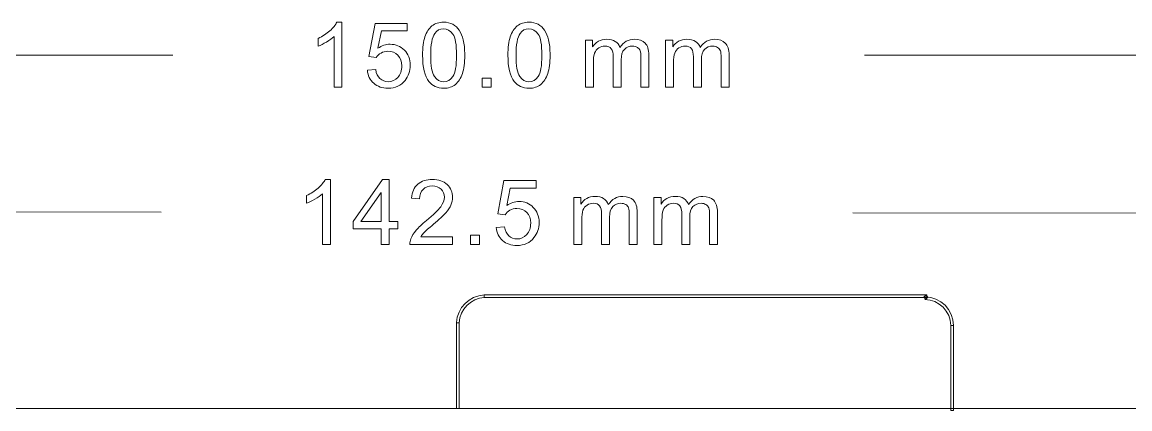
# Model space of a CAD drawing. Header units: millimetres. Extents: x -90 to 99, y -65 to 67.
# Drawn here: x -25.7 to 26.2, y 45 to 63.1 of the extents above; entities that cross this region are included whole.
import ezdxf

# ---------------------------------------------------------------- set-up
doc = ezdxf.new("R2010")
doc.units = ezdxf.units.MM
doc.header["$MEASUREMENT"] = 0
for name, color, linetype in [('BG_OUTLINE', 7, 'Continuous'), ('BG_SILKSCREEN_TOP', 7, 'Continuous'), ('PG_SILKSCREEN_TOP', 7, 'Continuous')]:
    doc.layers.add(name, color=color, linetype=linetype)

msp = doc.modelspace()

# ---------------------------------------------------------------- linework, layer by layer
at = {"layer": 'BG_OUTLINE', "color": 3, "lineweight": 9}
msp.add_open_spline([(-71.7269, -61.8795), (-71.7269, -61.8795), (-71.7343, 42.2681), (-71.7343, 42.2681), (-71.7343, 42.2681), (-71.7348, 43.0066), (-71.4419, 43.715), (-70.92, 44.2375), (-70.92, 44.2375), (-70.3982, 44.76), (-69.6866, 45.0538), (-68.9482, 45.0543), (-68.9482, 45.0543), (-68.9482, 45.0543), (75.2046, 45.0543), (75.2046, 45.0543), (75.2046, 45.0543), (76.8319, 45.0552), (78.1763, 43.7805), (78.2661, 42.1556), (78.2661, 42.1556), (78.2661, 42.1556), (78.2661, 31.2814), (78.2661, 31.2814), (78.2661, 31.2814), (78.2661, 31.2814), (72.2646, 31.2814), (72.2646, 31.2814), (72.2646, 31.2814), (72.2646, 31.2814), (72.2646, 26.9814), (72.2646, 26.9814), (72.2646, 26.9814), (72.2646, 26.9814), (78.2661, 26.9814), (78.2661, 26.9814), (78.2661, 26.9814), (78.2661, 26.9814), (78.2661, 18.6553), (78.2661, 18.6553), (78.2661, 18.6553), (78.2661, 18.6553), (72.2496, 18.6553), (72.2496, 18.6553), (72.2496, 18.6553), (72.2496, 18.6553), (72.2496, 14.3553), (72.2496, 14.3553), (72.2496, 14.3553), (72.2496, 14.3553), (78.2661, 14.3553), (78.2661, 14.3553), (78.2661, 14.3553), (78.2661, 14.3553), (78.2661, 9.255), (78.2661, 9.255), (78.2661, 9.255), (78.2661, 9.255), (72.2648, 9.255), (72.2648, 9.255), (72.2648, 9.255), (72.2648, 9.255), (72.2648, 4.955), (72.2648, 4.955), (72.2648, 4.955), (72.2648, 4.955), (78.2661, 4.955), (78.2661, 4.955), (78.2661, 4.955), (78.2661, 4.955), (78.2661, -3.3762), (78.2661, -3.3762), (78.2661, -3.3762), (78.2661, -3.3762), (72.2445, -3.3762), (72.2445, -3.3762), (72.2445, -3.3762), (72.2445, -3.3762), (72.2445, -7.6762), (72.2445, -7.6762), (72.2445, -7.6762), (72.2445, -7.6762), (78.2661, -7.6762), (78.2661, -7.6762), (78.2661, -7.6762), (78.2661, -7.6762), (78.2661, -12.7615), (78.2661, -12.7615), (78.2661, -12.7615), (78.2661, -12.7615), (72.2651, -12.7615), (72.2651, -12.7615), (72.2651, -12.7615), (72.2651, -12.7615), (72.2651, -17.0615), (72.2651, -17.0615), (72.2651, -17.0615), (72.2651, -17.0615), (78.2661, -17.0615), (78.2661, -17.0615), (78.2661, -17.0615), (78.2661, -17.0615), (78.2661, -25.4097), (78.2661, -25.4097), (78.2661, -25.4097), (78.2661, -25.4097), (72.2656, -25.4097), (72.2656, -25.4097), (72.2656, -25.4097), (72.2656, -25.4097), (72.2656, -29.7097), (72.2656, -29.7097), (72.2656, -29.7097), (72.2656, -29.7097), (78.2661, -29.7097), (78.2661, -29.7097), (78.2661, -29.7097), (78.2661, -29.7097), (78.2661, -34.793), (78.2661, -34.793), (78.2661, -34.793), (78.2661, -34.793), (72.2679, -34.793), (72.2679, -34.793), (72.2679, -34.793), (72.2679, -34.793), (72.2679, -39.0929), (72.2679, -39.0929), (72.2679, -39.0929), (72.2679, -39.0929), (78.2661, -39.0929), (78.2661, -39.0929), (78.2661, -39.0929), (78.2661, -39.0929), (78.2661, -47.4269), (78.2661, -47.4269), (78.2661, -47.4269), (78.2661, -47.4269), (72.2679, -47.4269), (72.2679, -47.4269), (72.2679, -47.4269), (72.2679, -47.4269), (72.2679, -51.7269), (72.2679, -51.7269), (72.2679, -51.7269), (72.2679, -51.7269), (78.2661, -51.7269), (78.2661, -51.7269), (78.2661, -51.7269), (78.2661, -51.7269), (78.2661, -51.8138), (78.2661, -51.8138), (78.2661, -51.8138), (78.2661, -51.8138), (78.2656, -61.8468), (78.2656, -61.8468), (78.2656, -61.8468), (78.2661, -62.6669), (77.9407, -63.4536), (77.3612, -64.0339), (77.3612, -64.0339), (76.7817, -64.6142), (75.9915, -64.9405), (75.1713, -64.941), (75.1713, -64.941), (75.1713, -64.941), (-68.6609, -64.9456), (-68.6609, -64.9456), (-68.6609, -64.9456), (-69.4735, -64.9461), (-70.2531, -64.6237), (-70.8281, -64.0495), (-70.8281, -64.0495), (-71.4031, -63.4752), (-71.7264, -62.6922), (-71.7269, -61.8795)], degree=3, knots=[0, 0, 0, 0, 0.0227273, 0.0227273, 0.0227273, 0.0227273, 0.0454545, 0.0454545, 0.0454545, 0.0454545, 0.0681818, 0.0681818, 0.0681818, 0.0681818, 0.0909091, 0.0909091, 0.0909091, 0.0909091, 0.1136364, 0.1136364, 0.1136364, 0.1136364, 0.1363636, 0.1363636, 0.1363636, 0.1363636, 0.1590909, 0.1590909, 0.1590909, 0.1590909, 0.1818182, 0.1818182, 0.1818182, 0.1818182, 0.2045455, 0.2045455, 0.2045455, 0.2045455, 0.2272727, 0.2272727, 0.2272727, 0.2272727, 0.25, 0.25, 0.25, 0.25, 0.2727273, 0.2727273, 0.2727273, 0.2727273, 0.2954545, 0.2954545, 0.2954545, 0.2954545, 0.3181818, 0.3181818, 0.3181818, 0.3181818, 0.3409091, 0.3409091, 0.3409091, 0.3409091, 0.3636364, 0.3636364, 0.3636364, 0.3636364, 0.3863636, 0.3863636, 0.3863636, 0.3863636, 0.4090909, 0.4090909, 0.4090909, 0.4090909, 0.4318182, 0.4318182, 0.4318182, 0.4318182, 0.4545455, 0.4545455, 0.4545455, 0.4545455, 0.4772727, 0.4772727, 0.4772727, 0.4772727, 0.5, 0.5, 0.5, 0.5, 0.5227273, 0.5227273, 0.5227273, 0.5227273, 0.5454545, 0.5454545, 0.5454545, 0.5454545, 0.5681818, 0.5681818, 0.5681818, 0.5681818, 0.5909091, 0.5909091, 0.5909091, 0.5909091, 0.6136364, 0.6136364, 0.6136364, 0.6136364, 0.6363636, 0.6363636, 0.6363636, 0.6363636, 0.6590909, 0.6590909, 0.6590909, 0.6590909, 0.6818182, 0.6818182, 0.6818182, 0.6818182, 0.7045455, 0.7045455, 0.7045455, 0.7045455, 0.7272727, 0.7272727, 0.7272727, 0.7272727, 0.75, 0.75, 0.75, 0.75, 0.7727273, 0.7727273, 0.7727273, 0.7727273, 0.7954545, 0.7954545, 0.7954545, 0.7954545, 0.8181818, 0.8181818, 0.8181818, 0.8181818, 0.8409091, 0.8409091, 0.8409091, 0.8409091, 0.8636364, 0.8636364, 0.8636364, 0.8636364, 0.8863636, 0.8863636, 0.8863636, 0.8863636, 0.9090909, 0.9090909, 0.9090909, 0.9090909, 0.9318182, 0.9318182, 0.9318182, 0.9318182, 0.9545455, 0.9545455, 0.9545455, 0.9545455, 0.9772727, 0.9772727, 0.9772727, 0.9772727, 1, 1, 1, 1], dxfattribs=at)
at = {"layer": 'BG_SILKSCREEN_TOP', "color": 250, "lineweight": 9}
for points, knots in [([(-10.7066, 60.0992), (-10.7066, 60.0992), (-11.0784, 60.0992), (-11.0784, 60.0992), (-11.0784, 60.0992), (-11.0784, 60.0992), (-11.0784, 62.4698), (-11.0784, 62.4698), (-11.0784, 62.4698), (-11.168, 62.3845), (-11.2851, 62.2991), (-11.4305, 62.2137), (-11.4305, 62.2137), (-11.5765, 62.1284), (-11.7071, 62.0642), (-11.8228, 62.0218), (-11.8228, 62.0218), (-11.8228, 62.0218), (-11.8228, 62.3809), (-11.8228, 62.3809), (-11.8228, 62.3809), (-11.6146, 62.479), (-11.4326, 62.5976), (-11.2767, 62.7365), (-11.2767, 62.7365), (-11.1215, 62.8762), (-11.0107, 63.011), (-10.9458, 63.1422), (-10.9458, 63.1422), (-10.9458, 63.1422), (-10.7066, 63.1422), (-10.7066, 63.1422), (-10.7066, 63.1422), (-10.7066, 63.1422), (-10.7066, 60.0992), (-10.7066, 60.0992)], [0, 0, 0, 0, 0.1111111, 0.1111111, 0.1111111, 0.1111111, 0.2222222, 0.2222222, 0.2222222, 0.2222222, 0.3333333, 0.3333333, 0.3333333, 0.3333333, 0.4444444, 0.4444444, 0.4444444, 0.4444444, 0.5555556, 0.5555556, 0.5555556, 0.5555556, 0.6666667, 0.6666667, 0.6666667, 0.6666667, 0.7777778, 0.7777778, 0.7777778, 0.7777778, 0.8888889, 0.8888889, 0.8888889, 0.8888889, 1, 1, 1, 1]), ([(-9.5182, 60.8929), (-9.5182, 60.8929), (-9.1273, 60.9261), (-9.1273, 60.9261), (-9.1273, 60.9261), (-9.0984, 60.7356), (-9.0314, 60.5931), (-8.9263, 60.4971), (-8.9263, 60.4971), (-8.8204, 60.4012), (-8.6934, 60.3532), (-8.5446, 60.3532), (-8.5446, 60.3532), (-8.3653, 60.3532), (-8.2137, 60.4209), (-8.0902, 60.5557), (-8.0902, 60.5557), (-7.966, 60.6912), (-7.9039, 60.8704), (-7.9039, 61.0933), (-7.9039, 61.0933), (-7.9039, 61.3057), (-7.9632, 61.4729), (-8.0824, 61.5957), (-8.0824, 61.5957), (-8.2017, 61.7184), (-8.3576, 61.7798), (-8.5509, 61.7798), (-8.5509, 61.7798), (-8.6709, 61.7798), (-8.7788, 61.7523), (-8.8755, 61.698), (-8.8755, 61.698), (-8.9721, 61.6436), (-9.0476, 61.5731), (-9.1026, 61.4863), (-9.1026, 61.4863), (-9.1026, 61.4863), (-9.4519, 61.5315), (-9.4519, 61.5315), (-9.4519, 61.5315), (-9.4519, 61.5315), (-9.1584, 63.0879), (-9.1584, 63.0879), (-9.1584, 63.0879), (-9.1584, 63.0879), (-7.6513, 63.0879), (-7.6513, 63.0879), (-7.6513, 63.0879), (-7.6513, 63.0879), (-7.6513, 62.7323), (-7.6513, 62.7323), (-7.6513, 62.7323), (-7.6513, 62.7323), (-8.8606, 62.7323), (-8.8606, 62.7323), (-8.8606, 62.7323), (-8.8606, 62.7323), (-9.0243, 61.9181), (-9.0243, 61.9181), (-9.0243, 61.9181), (-8.8423, 62.0451), (-8.6511, 62.1086), (-8.4514, 62.1086), (-8.4514, 62.1086), (-8.1868, 62.1086), (-7.9639, 62.0169), (-7.7819, 61.8334), (-7.7819, 61.8334), (-7.5998, 61.65), (-7.5088, 61.4143), (-7.5088, 61.1265), (-7.5088, 61.1265), (-7.5088, 60.852), (-7.5892, 60.615), (-7.7487, 60.4153), (-7.7487, 60.4153), (-7.9434, 60.1705), (-8.2087, 60.0477), (-8.5446, 60.0477), (-8.5446, 60.0477), (-8.8204, 60.0477), (-9.0455, 60.1246), (-9.2198, 60.2791), (-9.2198, 60.2791), (-9.394, 60.4336), (-9.4935, 60.6382), (-9.5182, 60.8929)], [0, 0, 0, 0, 0.0454545, 0.0454545, 0.0454545, 0.0454545, 0.0909091, 0.0909091, 0.0909091, 0.0909091, 0.1363636, 0.1363636, 0.1363636, 0.1363636, 0.1818182, 0.1818182, 0.1818182, 0.1818182, 0.2272727, 0.2272727, 0.2272727, 0.2272727, 0.2727273, 0.2727273, 0.2727273, 0.2727273, 0.3181818, 0.3181818, 0.3181818, 0.3181818, 0.3636364, 0.3636364, 0.3636364, 0.3636364, 0.4090909, 0.4090909, 0.4090909, 0.4090909, 0.4545455, 0.4545455, 0.4545455, 0.4545455, 0.5, 0.5, 0.5, 0.5, 0.5454545, 0.5454545, 0.5454545, 0.5454545, 0.5909091, 0.5909091, 0.5909091, 0.5909091, 0.6363636, 0.6363636, 0.6363636, 0.6363636, 0.6818182, 0.6818182, 0.6818182, 0.6818182, 0.7272727, 0.7272727, 0.7272727, 0.7272727, 0.7727273, 0.7727273, 0.7727273, 0.7727273, 0.8181818, 0.8181818, 0.8181818, 0.8181818, 0.8636364, 0.8636364, 0.8636364, 0.8636364, 0.9090909, 0.9090909, 0.9090909, 0.9090909, 0.9545455, 0.9545455, 0.9545455, 0.9545455, 1, 1, 1, 1]), ([(-6.9286, 61.5936), (-6.9286, 61.952), (-6.8919, 62.2405), (-6.8178, 62.4586), (-6.8178, 62.4586), (-6.7445, 62.6773), (-6.6344, 62.8459), (-6.4891, 62.9644), (-6.4891, 62.9644), (-6.3437, 63.083), (-6.161, 63.1422), (-5.9408, 63.1422), (-5.9408, 63.1422), (-5.7779, 63.1422), (-5.6354, 63.1091), (-5.5127, 63.0435), (-5.5127, 63.0435), (-5.3899, 62.9785), (-5.289, 62.884), (-5.2086, 62.7605), (-5.2086, 62.7605), (-5.1289, 62.6371), (-5.0661, 62.4868), (-5.0209, 62.3097), (-5.0209, 62.3097), (-4.9751, 62.1326), (-4.9525, 61.8941), (-4.9525, 61.5936), (-4.9525, 61.5936), (-4.9525, 61.238), (-4.9892, 60.9515), (-5.0618, 60.7328), (-5.0618, 60.7328), (-5.1352, 60.5141), (-5.2446, 60.3454), (-5.3899, 60.2262), (-5.3899, 60.2262), (-5.5353, 60.107), (-5.7186, 60.0477), (-5.9408, 60.0477), (-5.9408, 60.0477), (-6.2329, 60.0477), (-6.4622, 60.1521), (-6.6288, 60.3617), (-6.6288, 60.3617), (-6.8284, 60.6135), (-6.9286, 61.0249), (-6.9286, 61.5936)], [0, 0, 0, 0, 0.0833333, 0.0833333, 0.0833333, 0.0833333, 0.1666667, 0.1666667, 0.1666667, 0.1666667, 0.25, 0.25, 0.25, 0.25, 0.3333333, 0.3333333, 0.3333333, 0.3333333, 0.4166667, 0.4166667, 0.4166667, 0.4166667, 0.5, 0.5, 0.5, 0.5, 0.5833333, 0.5833333, 0.5833333, 0.5833333, 0.6666667, 0.6666667, 0.6666667, 0.6666667, 0.75, 0.75, 0.75, 0.75, 0.8333333, 0.8333333, 0.8333333, 0.8333333, 0.9166667, 0.9166667, 0.9166667, 0.9166667, 1, 1, 1, 1]), ([(-2.9277, 61.5936), (-2.9277, 61.952), (-2.891, 62.2405), (-2.8169, 62.4586), (-2.8169, 62.4586), (-2.7436, 62.6773), (-2.6335, 62.8459), (-2.4882, 62.9644), (-2.4882, 62.9644), (-2.3428, 63.083), (-2.1601, 63.1422), (-1.9399, 63.1422), (-1.9399, 63.1422), (-1.777, 63.1422), (-1.6344, 63.1091), (-1.5117, 63.0435), (-1.5117, 63.0435), (-1.3889, 62.9785), (-1.288, 62.884), (-1.2076, 62.7605), (-1.2076, 62.7605), (-1.1279, 62.6371), (-1.0651, 62.4868), (-1.0199, 62.3097), (-1.0199, 62.3097), (-0.9741, 62.1326), (-0.9515, 61.8941), (-0.9515, 61.5936), (-0.9515, 61.5936), (-0.9515, 61.238), (-0.9882, 60.9515), (-1.0608, 60.7328), (-1.0608, 60.7328), (-1.1342, 60.5141), (-1.2436, 60.3454), (-1.3889, 60.2262), (-1.3889, 60.2262), (-1.5343, 60.107), (-1.7177, 60.0477), (-1.9399, 60.0477), (-1.9399, 60.0477), (-2.232, 60.0477), (-2.4613, 60.1521), (-2.6279, 60.3617), (-2.6279, 60.3617), (-2.8275, 60.6135), (-2.9277, 61.0249), (-2.9277, 61.5936)], [0, 0, 0, 0, 0.0833333, 0.0833333, 0.0833333, 0.0833333, 0.1666667, 0.1666667, 0.1666667, 0.1666667, 0.25, 0.25, 0.25, 0.25, 0.3333333, 0.3333333, 0.3333333, 0.3333333, 0.4166667, 0.4166667, 0.4166667, 0.4166667, 0.5, 0.5, 0.5, 0.5, 0.5833333, 0.5833333, 0.5833333, 0.5833333, 0.6666667, 0.6666667, 0.6666667, 0.6666667, 0.75, 0.75, 0.75, 0.75, 0.8333333, 0.8333333, 0.8333333, 0.8333333, 0.9166667, 0.9166667, 0.9166667, 0.9166667, 1, 1, 1, 1]), ([(-6.5462, 61.5936), (-6.5462, 61.0961), (-6.4876, 60.7652), (-6.3712, 60.6001), (-6.3712, 60.6001), (-6.2548, 60.4357), (-6.1116, 60.3532), (-5.9408, 60.3532), (-5.9408, 60.3532), (-5.7694, 60.3532), (-5.6263, 60.4365), (-5.5099, 60.6016), (-5.5099, 60.6016), (-5.3934, 60.7667), (-5.3349, 61.0976), (-5.3349, 61.5936), (-5.3349, 61.5936), (-5.3349, 62.0924), (-5.3934, 62.424), (-5.5099, 62.5877), (-5.5099, 62.5877), (-5.6263, 62.7521), (-5.7708, 62.8339), (-5.9444, 62.8339), (-5.9444, 62.8339), (-6.1158, 62.8339), (-6.252, 62.7612), (-6.3543, 62.6166), (-6.3543, 62.6166), (-6.482, 62.4325), (-6.5462, 62.091), (-6.5462, 61.5936)], [0, 0, 0, 0, 0.125, 0.125, 0.125, 0.125, 0.25, 0.25, 0.25, 0.25, 0.375, 0.375, 0.375, 0.375, 0.5, 0.5, 0.5, 0.5, 0.625, 0.625, 0.625, 0.625, 0.75, 0.75, 0.75, 0.75, 0.875, 0.875, 0.875, 0.875, 1, 1, 1, 1]), ([(-2.5453, 61.5936), (-2.5453, 61.0961), (-2.4867, 60.7652), (-2.3703, 60.6001), (-2.3703, 60.6001), (-2.2539, 60.4357), (-2.1107, 60.3532), (-1.9399, 60.3532), (-1.9399, 60.3532), (-1.7685, 60.3532), (-1.6253, 60.4365), (-1.5089, 60.6016), (-1.5089, 60.6016), (-1.3924, 60.7667), (-1.3339, 61.0976), (-1.3339, 61.5936), (-1.3339, 61.5936), (-1.3339, 62.0924), (-1.3924, 62.424), (-1.5089, 62.5877), (-1.5089, 62.5877), (-1.6253, 62.7521), (-1.7699, 62.8339), (-1.9435, 62.8339), (-1.9435, 62.8339), (-2.1149, 62.8339), (-2.2511, 62.7612), (-2.3534, 62.6166), (-2.3534, 62.6166), (-2.4811, 62.4325), (-2.5453, 62.091), (-2.5453, 61.5936)], [0, 0, 0, 0, 0.125, 0.125, 0.125, 0.125, 0.25, 0.25, 0.25, 0.25, 0.375, 0.375, 0.375, 0.375, 0.5, 0.5, 0.5, 0.5, 0.625, 0.625, 0.625, 0.625, 0.75, 0.75, 0.75, 0.75, 0.875, 0.875, 0.875, 0.875, 1, 1, 1, 1]), ([(0.7066, 60.0992), (0.7066, 60.0992), (0.7066, 62.2942), (0.7066, 62.2942), (0.7066, 62.2942), (0.7066, 62.2942), (1.0389, 62.2942), (1.0389, 62.2942), (1.0389, 62.2942), (1.0389, 62.2942), (1.0389, 61.9865), (1.0389, 61.9865), (1.0389, 61.9865), (1.1081, 62.0938), (1.1998, 62.1806), (1.3141, 62.2455), (1.3141, 62.2455), (1.4284, 62.3111), (1.5589, 62.3443), (1.705, 62.3443), (1.705, 62.3443), (1.8672, 62.3443), (2.0006, 62.3104), (2.1043, 62.2427), (2.1043, 62.2427), (2.2087, 62.1749), (2.2821, 62.0811), (2.3244, 61.9597), (2.3244, 61.9597), (2.4987, 62.2159), (2.7245, 62.3443), (3.0025, 62.3443), (3.0025, 62.3443), (3.2205, 62.3443), (3.3877, 62.2836), (3.5048, 62.1629), (3.5048, 62.1629), (3.6219, 62.0423), (3.6805, 61.8567), (3.6805, 61.6063), (3.6805, 61.6063), (3.6805, 61.6063), (3.6805, 60.0992), (3.6805, 60.0992), (3.6805, 60.0992), (3.6805, 60.0992), (3.3108, 60.0992), (3.3108, 60.0992), (3.3108, 60.0992), (3.3108, 60.0992), (3.3108, 61.4821), (3.3108, 61.4821), (3.3108, 61.4821), (3.3108, 61.6309), (3.2988, 61.7382), (3.2748, 61.8038), (3.2748, 61.8038), (3.2501, 61.8687), (3.2064, 61.9216), (3.1436, 61.9619), (3.1436, 61.9619), (3.0801, 62.0014), (3.0053, 62.0218), (2.9199, 62.0218), (2.9199, 62.0218), (2.7654, 62.0218), (2.6377, 61.9703), (2.5354, 61.8673), (2.5354, 61.8673), (2.4338, 61.765), (2.3823, 61.6006), (2.3823, 61.3748), (2.3823, 61.3748), (2.3823, 61.3748), (2.3823, 60.0992), (2.3823, 60.0992), (2.3823, 60.0992), (2.3823, 60.0992), (2.0105, 60.0992), (2.0105, 60.0992), (2.0105, 60.0992), (2.0105, 60.0992), (2.0105, 61.5251), (2.0105, 61.5251), (2.0105, 61.5251), (2.0105, 61.6909), (1.9801, 61.8151), (1.9194, 61.8976), (1.9194, 61.8976), (1.8588, 61.9802), (1.76, 62.0218), (1.6217, 62.0218), (1.6217, 62.0218), (1.5173, 62.0218), (1.4206, 61.9943), (1.3317, 61.9386), (1.3317, 61.9386), (1.2428, 61.8835), (1.1779, 61.8031), (1.1384, 61.6973), (1.1384, 61.6973), (1.0982, 61.5907), (1.0784, 61.4376), (1.0784, 61.238), (1.0784, 61.238), (1.0784, 61.238), (1.0784, 60.0992), (1.0784, 60.0992), (1.0784, 60.0992), (1.0784, 60.0992), (0.7066, 60.0992), (0.7066, 60.0992)], [0, 0, 0, 0, 0.0357143, 0.0357143, 0.0357143, 0.0357143, 0.0714286, 0.0714286, 0.0714286, 0.0714286, 0.1071429, 0.1071429, 0.1071429, 0.1071429, 0.1428571, 0.1428571, 0.1428571, 0.1428571, 0.1785714, 0.1785714, 0.1785714, 0.1785714, 0.2142857, 0.2142857, 0.2142857, 0.2142857, 0.25, 0.25, 0.25, 0.25, 0.2857143, 0.2857143, 0.2857143, 0.2857143, 0.3214286, 0.3214286, 0.3214286, 0.3214286, 0.3571429, 0.3571429, 0.3571429, 0.3571429, 0.3928571, 0.3928571, 0.3928571, 0.3928571, 0.4285714, 0.4285714, 0.4285714, 0.4285714, 0.4642857, 0.4642857, 0.4642857, 0.4642857, 0.5, 0.5, 0.5, 0.5, 0.5357143, 0.5357143, 0.5357143, 0.5357143, 0.5714286, 0.5714286, 0.5714286, 0.5714286, 0.6071429, 0.6071429, 0.6071429, 0.6071429, 0.6428571, 0.6428571, 0.6428571, 0.6428571, 0.6785714, 0.6785714, 0.6785714, 0.6785714, 0.7142857, 0.7142857, 0.7142857, 0.7142857, 0.75, 0.75, 0.75, 0.75, 0.7857143, 0.7857143, 0.7857143, 0.7857143, 0.8214286, 0.8214286, 0.8214286, 0.8214286, 0.8571429, 0.8571429, 0.8571429, 0.8571429, 0.8928571, 0.8928571, 0.8928571, 0.8928571, 0.9285714, 0.9285714, 0.9285714, 0.9285714, 0.9642857, 0.9642857, 0.9642857, 0.9642857, 1, 1, 1, 1]), ([(4.4681, 60.0992), (4.4681, 60.0992), (4.4681, 62.2942), (4.4681, 62.2942), (4.4681, 62.2942), (4.4681, 62.2942), (4.8004, 62.2942), (4.8004, 62.2942), (4.8004, 62.2942), (4.8004, 62.2942), (4.8004, 61.9865), (4.8004, 61.9865), (4.8004, 61.9865), (4.8696, 62.0938), (4.9613, 62.1806), (5.0756, 62.2455), (5.0756, 62.2455), (5.1899, 62.3111), (5.3204, 62.3443), (5.4665, 62.3443), (5.4665, 62.3443), (5.6287, 62.3443), (5.7621, 62.3104), (5.8658, 62.2427), (5.8658, 62.2427), (5.9702, 62.1749), (6.0436, 62.0811), (6.0859, 61.9597), (6.0859, 61.9597), (6.2602, 62.2159), (6.486, 62.3443), (6.764, 62.3443), (6.764, 62.3443), (6.982, 62.3443), (7.1492, 62.2836), (7.2663, 62.1629), (7.2663, 62.1629), (7.3834, 62.0423), (7.442, 61.8567), (7.442, 61.6063), (7.442, 61.6063), (7.442, 61.6063), (7.442, 60.0992), (7.442, 60.0992), (7.442, 60.0992), (7.442, 60.0992), (7.0723, 60.0992), (7.0723, 60.0992), (7.0723, 60.0992), (7.0723, 60.0992), (7.0723, 61.4821), (7.0723, 61.4821), (7.0723, 61.4821), (7.0723, 61.6309), (7.0603, 61.7382), (7.0363, 61.8038), (7.0363, 61.8038), (7.0116, 61.8687), (6.9679, 61.9216), (6.9051, 61.9619), (6.9051, 61.9619), (6.8416, 62.0014), (6.7668, 62.0218), (6.6814, 62.0218), (6.6814, 62.0218), (6.5269, 62.0218), (6.3992, 61.9703), (6.2969, 61.8673), (6.2969, 61.8673), (6.1953, 61.765), (6.1438, 61.6006), (6.1438, 61.3748), (6.1438, 61.3748), (6.1438, 61.3748), (6.1438, 60.0992), (6.1438, 60.0992), (6.1438, 60.0992), (6.1438, 60.0992), (5.772, 60.0992), (5.772, 60.0992), (5.772, 60.0992), (5.772, 60.0992), (5.772, 61.5251), (5.772, 61.5251), (5.772, 61.5251), (5.772, 61.6909), (5.7416, 61.8151), (5.6809, 61.8976), (5.6809, 61.8976), (5.6203, 61.9802), (5.5215, 62.0218), (5.3832, 62.0218), (5.3832, 62.0218), (5.2788, 62.0218), (5.1821, 61.9943), (5.0932, 61.9386), (5.0932, 61.9386), (5.0043, 61.8835), (4.9394, 61.8031), (4.8999, 61.6973), (4.8999, 61.6973), (4.8597, 61.5907), (4.8399, 61.4376), (4.8399, 61.238), (4.8399, 61.238), (4.8399, 61.238), (4.8399, 60.0992), (4.8399, 60.0992), (4.8399, 60.0992), (4.8399, 60.0992), (4.4681, 60.0992), (4.4681, 60.0992)], [0, 0, 0, 0, 0.0357143, 0.0357143, 0.0357143, 0.0357143, 0.0714286, 0.0714286, 0.0714286, 0.0714286, 0.1071429, 0.1071429, 0.1071429, 0.1071429, 0.1428571, 0.1428571, 0.1428571, 0.1428571, 0.1785714, 0.1785714, 0.1785714, 0.1785714, 0.2142857, 0.2142857, 0.2142857, 0.2142857, 0.25, 0.25, 0.25, 0.25, 0.2857143, 0.2857143, 0.2857143, 0.2857143, 0.3214286, 0.3214286, 0.3214286, 0.3214286, 0.3571429, 0.3571429, 0.3571429, 0.3571429, 0.3928571, 0.3928571, 0.3928571, 0.3928571, 0.4285714, 0.4285714, 0.4285714, 0.4285714, 0.4642857, 0.4642857, 0.4642857, 0.4642857, 0.5, 0.5, 0.5, 0.5, 0.5357143, 0.5357143, 0.5357143, 0.5357143, 0.5714286, 0.5714286, 0.5714286, 0.5714286, 0.6071429, 0.6071429, 0.6071429, 0.6071429, 0.6428571, 0.6428571, 0.6428571, 0.6428571, 0.6785714, 0.6785714, 0.6785714, 0.6785714, 0.7142857, 0.7142857, 0.7142857, 0.7142857, 0.75, 0.75, 0.75, 0.75, 0.7857143, 0.7857143, 0.7857143, 0.7857143, 0.8214286, 0.8214286, 0.8214286, 0.8214286, 0.8571429, 0.8571429, 0.8571429, 0.8571429, 0.8928571, 0.8928571, 0.8928571, 0.8928571, 0.9285714, 0.9285714, 0.9285714, 0.9285714, 0.9642857, 0.9642857, 0.9642857, 0.9642857, 1, 1, 1, 1]), ([(-4.1303, 60.0992), (-4.1303, 60.0992), (-4.1303, 60.5232), (-4.1303, 60.5232), (-4.1303, 60.5232), (-4.1303, 60.5232), (-3.7062, 60.5232), (-3.7062, 60.5232), (-3.7062, 60.5232), (-3.7062, 60.5232), (-3.7062, 60.0992), (-3.7062, 60.0992), (-3.7062, 60.0992), (-3.7062, 60.0992), (-4.1303, 60.0992), (-4.1303, 60.0992)], [0, 0, 0, 0, 0.25, 0.25, 0.25, 0.25, 0.5, 0.5, 0.5, 0.5, 0.75, 0.75, 0.75, 0.75, 1, 1, 1, 1]), ([(-11.2526, 52.736), (-11.2526, 52.736), (-11.6244, 52.736), (-11.6244, 52.736), (-11.6244, 52.736), (-11.6244, 52.736), (-11.6244, 55.1066), (-11.6244, 55.1066), (-11.6244, 55.1066), (-11.714, 55.0213), (-11.8311, 54.9359), (-11.9765, 54.8505), (-11.9765, 54.8505), (-12.1225, 54.7652), (-12.2531, 54.701), (-12.3688, 54.6586), (-12.3688, 54.6586), (-12.3688, 54.6586), (-12.3688, 55.0177), (-12.3688, 55.0177), (-12.3688, 55.0177), (-12.1606, 55.1158), (-11.9786, 55.2344), (-11.8227, 55.3733), (-11.8227, 55.3733), (-11.6675, 55.513), (-11.5567, 55.6478), (-11.4918, 55.779), (-11.4918, 55.779), (-11.4918, 55.779), (-11.2526, 55.779), (-11.2526, 55.779), (-11.2526, 55.779), (-11.2526, 55.779), (-11.2526, 52.736), (-11.2526, 52.736)], [0, 0, 0, 0, 0.1111111, 0.1111111, 0.1111111, 0.1111111, 0.2222222, 0.2222222, 0.2222222, 0.2222222, 0.3333333, 0.3333333, 0.3333333, 0.3333333, 0.4444444, 0.4444444, 0.4444444, 0.4444444, 0.5555556, 0.5555556, 0.5555556, 0.5555556, 0.6666667, 0.6666667, 0.6666667, 0.6666667, 0.7777778, 0.7777778, 0.7777778, 0.7777778, 0.8888889, 0.8888889, 0.8888889, 0.8888889, 1, 1, 1, 1]), ([(-8.8718, 52.736), (-8.8718, 52.736), (-8.8718, 53.4613), (-8.8718, 53.4613), (-8.8718, 53.4613), (-8.8718, 53.4613), (-10.1863, 53.4613), (-10.1863, 53.4613), (-10.1863, 53.4613), (-10.1863, 53.4613), (-10.1863, 53.8028), (-10.1863, 53.8028), (-10.1863, 53.8028), (-10.1863, 53.8028), (-8.8034, 55.7663), (-8.8034, 55.7663), (-8.8034, 55.7663), (-8.8034, 55.7663), (-8.4993, 55.7663), (-8.4993, 55.7663), (-8.4993, 55.7663), (-8.4993, 55.7663), (-8.4993, 53.8028), (-8.4993, 53.8028), (-8.4993, 53.8028), (-8.4993, 53.8028), (-8.0901, 53.8028), (-8.0901, 53.8028), (-8.0901, 53.8028), (-8.0901, 53.8028), (-8.0901, 53.4613), (-8.0901, 53.4613), (-8.0901, 53.4613), (-8.0901, 53.4613), (-8.4993, 53.4613), (-8.4993, 53.4613), (-8.4993, 53.4613), (-8.4993, 53.4613), (-8.4993, 52.736), (-8.4993, 52.736), (-8.4993, 52.736), (-8.4993, 52.736), (-8.8718, 52.736), (-8.8718, 52.736)], [0, 0, 0, 0, 0.0909091, 0.0909091, 0.0909091, 0.0909091, 0.1818182, 0.1818182, 0.1818182, 0.1818182, 0.2727273, 0.2727273, 0.2727273, 0.2727273, 0.3636364, 0.3636364, 0.3636364, 0.3636364, 0.4545455, 0.4545455, 0.4545455, 0.4545455, 0.5454545, 0.5454545, 0.5454545, 0.5454545, 0.6363636, 0.6363636, 0.6363636, 0.6363636, 0.7272727, 0.7272727, 0.7272727, 0.7272727, 0.8181818, 0.8181818, 0.8181818, 0.8181818, 0.9090909, 0.9090909, 0.9090909, 0.9090909, 1, 1, 1, 1]), ([(-5.5189, 53.0937), (-5.5189, 53.0937), (-5.5189, 52.736), (-5.5189, 52.736), (-5.5189, 52.736), (-5.5189, 52.736), (-7.5219, 52.736), (-7.5219, 52.736), (-7.5219, 52.736), (-7.5247, 52.8256), (-7.5106, 52.9117), (-7.4789, 52.9942), (-7.4789, 52.9942), (-7.4281, 53.1311), (-7.3462, 53.2652), (-7.234, 53.3978), (-7.234, 53.3978), (-7.1211, 53.5297), (-6.9589, 53.6828), (-6.7472, 53.8564), (-6.7472, 53.8564), (-6.4177, 54.1266), (-6.1948, 54.3404), (-6.079, 54.4985), (-6.079, 54.4985), (-5.9633, 54.6558), (-5.9055, 54.8054), (-5.9055, 54.9458), (-5.9055, 54.9458), (-5.9055, 55.0932), (-5.9584, 55.2174), (-6.0635, 55.319), (-6.0635, 55.319), (-6.1694, 55.4199), (-6.3069, 55.4707), (-6.4763, 55.4707), (-6.4763, 55.4707), (-6.6555, 55.4707), (-6.7987, 55.4171), (-6.9059, 55.3091), (-6.9059, 55.3091), (-7.0139, 55.2019), (-7.0682, 55.053), (-7.0696, 54.8632), (-7.0696, 54.8632), (-7.0696, 54.8632), (-7.452, 54.902), (-7.452, 54.902), (-7.452, 54.902), (-7.4259, 55.1878), (-7.3272, 55.4051), (-7.1564, 55.5547), (-7.1564, 55.5547), (-6.9857, 55.7042), (-6.7557, 55.779), (-6.4678, 55.779), (-6.4678, 55.779), (-6.1771, 55.779), (-5.9471, 55.6979), (-5.7778, 55.537), (-5.7778, 55.537), (-5.6078, 55.3755), (-5.5232, 55.1758), (-5.5232, 54.9373), (-5.5232, 54.9373), (-5.5232, 54.816), (-5.5479, 54.6967), (-5.598, 54.5796), (-5.598, 54.5796), (-5.6473, 54.4625), (-5.7298, 54.339), (-5.8448, 54.2099), (-5.8448, 54.2099), (-5.9598, 54.0801), (-6.151, 53.9023), (-6.4184, 53.6765), (-6.4184, 53.6765), (-6.6414, 53.4888), (-6.7846, 53.3618), (-6.8481, 53.2948), (-6.8481, 53.2948), (-6.9116, 53.2285), (-6.9638, 53.1614), (-7.0054, 53.0937), (-7.0054, 53.0937), (-7.0054, 53.0937), (-5.5189, 53.0937), (-5.5189, 53.0937)], [0, 0, 0, 0, 0.0454545, 0.0454545, 0.0454545, 0.0454545, 0.0909091, 0.0909091, 0.0909091, 0.0909091, 0.1363636, 0.1363636, 0.1363636, 0.1363636, 0.1818182, 0.1818182, 0.1818182, 0.1818182, 0.2272727, 0.2272727, 0.2272727, 0.2272727, 0.2727273, 0.2727273, 0.2727273, 0.2727273, 0.3181818, 0.3181818, 0.3181818, 0.3181818, 0.3636364, 0.3636364, 0.3636364, 0.3636364, 0.4090909, 0.4090909, 0.4090909, 0.4090909, 0.4545455, 0.4545455, 0.4545455, 0.4545455, 0.5, 0.5, 0.5, 0.5, 0.5454545, 0.5454545, 0.5454545, 0.5454545, 0.5909091, 0.5909091, 0.5909091, 0.5909091, 0.6363636, 0.6363636, 0.6363636, 0.6363636, 0.6818182, 0.6818182, 0.6818182, 0.6818182, 0.7272727, 0.7272727, 0.7272727, 0.7272727, 0.7727273, 0.7727273, 0.7727273, 0.7727273, 0.8181818, 0.8181818, 0.8181818, 0.8181818, 0.8636364, 0.8636364, 0.8636364, 0.8636364, 0.9090909, 0.9090909, 0.9090909, 0.9090909, 0.9545455, 0.9545455, 0.9545455, 0.9545455, 1, 1, 1, 1]), ([(-3.4737, 53.5297), (-3.4737, 53.5297), (-3.0828, 53.5629), (-3.0828, 53.5629), (-3.0828, 53.5629), (-3.0539, 53.3724), (-2.9869, 53.2299), (-2.8818, 53.1339), (-2.8818, 53.1339), (-2.7759, 53.038), (-2.6489, 52.99), (-2.5001, 52.99), (-2.5001, 52.99), (-2.3208, 52.99), (-2.1692, 53.0577), (-2.0457, 53.1925), (-2.0457, 53.1925), (-1.9215, 53.328), (-1.8594, 53.5072), (-1.8594, 53.7301), (-1.8594, 53.7301), (-1.8594, 53.9425), (-1.9187, 54.1097), (-2.0379, 54.2325), (-2.0379, 54.2325), (-2.1572, 54.3552), (-2.3131, 54.4166), (-2.5064, 54.4166), (-2.5064, 54.4166), (-2.6264, 54.4166), (-2.7343, 54.3891), (-2.831, 54.3348), (-2.831, 54.3348), (-2.9276, 54.2804), (-3.0031, 54.2099), (-3.0581, 54.1231), (-3.0581, 54.1231), (-3.0581, 54.1231), (-3.4074, 54.1683), (-3.4074, 54.1683), (-3.4074, 54.1683), (-3.4074, 54.1683), (-3.1139, 55.7247), (-3.1139, 55.7247), (-3.1139, 55.7247), (-3.1139, 55.7247), (-1.6068, 55.7247), (-1.6068, 55.7247), (-1.6068, 55.7247), (-1.6068, 55.7247), (-1.6068, 55.3691), (-1.6068, 55.3691), (-1.6068, 55.3691), (-1.6068, 55.3691), (-2.8161, 55.3691), (-2.8161, 55.3691), (-2.8161, 55.3691), (-2.8161, 55.3691), (-2.9798, 54.5549), (-2.9798, 54.5549), (-2.9798, 54.5549), (-2.7978, 54.6819), (-2.6066, 54.7454), (-2.4069, 54.7454), (-2.4069, 54.7454), (-2.1423, 54.7454), (-1.9194, 54.6537), (-1.7374, 54.4702), (-1.7374, 54.4702), (-1.5553, 54.2868), (-1.4643, 54.0511), (-1.4643, 53.7633), (-1.4643, 53.7633), (-1.4643, 53.4888), (-1.5447, 53.2518), (-1.7042, 53.0521), (-1.7042, 53.0521), (-1.8989, 52.8073), (-2.1642, 52.6845), (-2.5001, 52.6845), (-2.5001, 52.6845), (-2.7759, 52.6845), (-3.001, 52.7614), (-3.1753, 52.9159), (-3.1753, 52.9159), (-3.3495, 53.0704), (-3.449, 53.275), (-3.4737, 53.5297)], [0, 0, 0, 0, 0.0454545, 0.0454545, 0.0454545, 0.0454545, 0.0909091, 0.0909091, 0.0909091, 0.0909091, 0.1363636, 0.1363636, 0.1363636, 0.1363636, 0.1818182, 0.1818182, 0.1818182, 0.1818182, 0.2272727, 0.2272727, 0.2272727, 0.2272727, 0.2727273, 0.2727273, 0.2727273, 0.2727273, 0.3181818, 0.3181818, 0.3181818, 0.3181818, 0.3636364, 0.3636364, 0.3636364, 0.3636364, 0.4090909, 0.4090909, 0.4090909, 0.4090909, 0.4545455, 0.4545455, 0.4545455, 0.4545455, 0.5, 0.5, 0.5, 0.5, 0.5454545, 0.5454545, 0.5454545, 0.5454545, 0.5909091, 0.5909091, 0.5909091, 0.5909091, 0.6363636, 0.6363636, 0.6363636, 0.6363636, 0.6818182, 0.6818182, 0.6818182, 0.6818182, 0.7272727, 0.7272727, 0.7272727, 0.7272727, 0.7727273, 0.7727273, 0.7727273, 0.7727273, 0.8181818, 0.8181818, 0.8181818, 0.8181818, 0.8636364, 0.8636364, 0.8636364, 0.8636364, 0.9090909, 0.9090909, 0.9090909, 0.9090909, 0.9545455, 0.9545455, 0.9545455, 0.9545455, 1, 1, 1, 1]), ([(-8.8718, 53.8028), (-8.8718, 53.8028), (-8.8718, 55.1687), (-8.8718, 55.1687), (-8.8718, 55.1687), (-8.8718, 55.1687), (-9.8201, 53.8028), (-9.8201, 53.8028), (-9.8201, 53.8028), (-9.8201, 53.8028), (-8.8718, 53.8028), (-8.8718, 53.8028)], [0, 0, 0, 0, 0.3333333, 0.3333333, 0.3333333, 0.3333333, 0.6666667, 0.6666667, 0.6666667, 0.6666667, 1, 1, 1, 1]), ([(0.1606, 52.736), (0.1606, 52.736), (0.1606, 54.931), (0.1606, 54.931), (0.1606, 54.931), (0.1606, 54.931), (0.4929, 54.931), (0.4929, 54.931), (0.4929, 54.931), (0.4929, 54.931), (0.4929, 54.6233), (0.4929, 54.6233), (0.4929, 54.6233), (0.5621, 54.7306), (0.6538, 54.8174), (0.7681, 54.8823), (0.7681, 54.8823), (0.8824, 54.9479), (1.0129, 54.9811), (1.159, 54.9811), (1.159, 54.9811), (1.3212, 54.9811), (1.4546, 54.9472), (1.5583, 54.8795), (1.5583, 54.8795), (1.6627, 54.8117), (1.7361, 54.7179), (1.7784, 54.5965), (1.7784, 54.5965), (1.9527, 54.8527), (2.1785, 54.9811), (2.4565, 54.9811), (2.4565, 54.9811), (2.6745, 54.9811), (2.8417, 54.9204), (2.9588, 54.7997), (2.9588, 54.7997), (3.0759, 54.6791), (3.1345, 54.4935), (3.1345, 54.2431), (3.1345, 54.2431), (3.1345, 54.2431), (3.1345, 52.736), (3.1345, 52.736), (3.1345, 52.736), (3.1345, 52.736), (2.7648, 52.736), (2.7648, 52.736), (2.7648, 52.736), (2.7648, 52.736), (2.7648, 54.1189), (2.7648, 54.1189), (2.7648, 54.1189), (2.7648, 54.2677), (2.7528, 54.375), (2.7288, 54.4406), (2.7288, 54.4406), (2.7041, 54.5055), (2.6604, 54.5584), (2.5976, 54.5987), (2.5976, 54.5987), (2.5341, 54.6382), (2.4593, 54.6586), (2.3739, 54.6586), (2.3739, 54.6586), (2.2194, 54.6586), (2.0917, 54.6071), (1.9894, 54.5041), (1.9894, 54.5041), (1.8878, 54.4018), (1.8363, 54.2374), (1.8363, 54.0116), (1.8363, 54.0116), (1.8363, 54.0116), (1.8363, 52.736), (1.8363, 52.736), (1.8363, 52.736), (1.8363, 52.736), (1.4645, 52.736), (1.4645, 52.736), (1.4645, 52.736), (1.4645, 52.736), (1.4645, 54.1619), (1.4645, 54.1619), (1.4645, 54.1619), (1.4645, 54.3277), (1.4341, 54.4519), (1.3734, 54.5344), (1.3734, 54.5344), (1.3128, 54.617), (1.214, 54.6586), (1.0757, 54.6586), (1.0757, 54.6586), (0.9713, 54.6586), (0.8746, 54.6311), (0.7857, 54.5754), (0.7857, 54.5754), (0.6968, 54.5203), (0.6319, 54.4399), (0.5924, 54.3341), (0.5924, 54.3341), (0.5522, 54.2275), (0.5324, 54.0744), (0.5324, 53.8748), (0.5324, 53.8748), (0.5324, 53.8748), (0.5324, 52.736), (0.5324, 52.736), (0.5324, 52.736), (0.5324, 52.736), (0.1606, 52.736), (0.1606, 52.736)], [0, 0, 0, 0, 0.0357143, 0.0357143, 0.0357143, 0.0357143, 0.0714286, 0.0714286, 0.0714286, 0.0714286, 0.1071429, 0.1071429, 0.1071429, 0.1071429, 0.1428571, 0.1428571, 0.1428571, 0.1428571, 0.1785714, 0.1785714, 0.1785714, 0.1785714, 0.2142857, 0.2142857, 0.2142857, 0.2142857, 0.25, 0.25, 0.25, 0.25, 0.2857143, 0.2857143, 0.2857143, 0.2857143, 0.3214286, 0.3214286, 0.3214286, 0.3214286, 0.3571429, 0.3571429, 0.3571429, 0.3571429, 0.3928571, 0.3928571, 0.3928571, 0.3928571, 0.4285714, 0.4285714, 0.4285714, 0.4285714, 0.4642857, 0.4642857, 0.4642857, 0.4642857, 0.5, 0.5, 0.5, 0.5, 0.5357143, 0.5357143, 0.5357143, 0.5357143, 0.5714286, 0.5714286, 0.5714286, 0.5714286, 0.6071429, 0.6071429, 0.6071429, 0.6071429, 0.6428571, 0.6428571, 0.6428571, 0.6428571, 0.6785714, 0.6785714, 0.6785714, 0.6785714, 0.7142857, 0.7142857, 0.7142857, 0.7142857, 0.75, 0.75, 0.75, 0.75, 0.7857143, 0.7857143, 0.7857143, 0.7857143, 0.8214286, 0.8214286, 0.8214286, 0.8214286, 0.8571429, 0.8571429, 0.8571429, 0.8571429, 0.8928571, 0.8928571, 0.8928571, 0.8928571, 0.9285714, 0.9285714, 0.9285714, 0.9285714, 0.9642857, 0.9642857, 0.9642857, 0.9642857, 1, 1, 1, 1]), ([(3.9221, 52.736), (3.9221, 52.736), (3.9221, 54.931), (3.9221, 54.931), (3.9221, 54.931), (3.9221, 54.931), (4.2544, 54.931), (4.2544, 54.931), (4.2544, 54.931), (4.2544, 54.931), (4.2544, 54.6233), (4.2544, 54.6233), (4.2544, 54.6233), (4.3236, 54.7306), (4.4153, 54.8174), (4.5296, 54.8823), (4.5296, 54.8823), (4.6439, 54.9479), (4.7744, 54.9811), (4.9205, 54.9811), (4.9205, 54.9811), (5.0827, 54.9811), (5.2161, 54.9472), (5.3198, 54.8795), (5.3198, 54.8795), (5.4242, 54.8117), (5.4976, 54.7179), (5.5399, 54.5965), (5.5399, 54.5965), (5.7142, 54.8527), (5.94, 54.9811), (6.218, 54.9811), (6.218, 54.9811), (6.436, 54.9811), (6.6032, 54.9204), (6.7203, 54.7997), (6.7203, 54.7997), (6.8374, 54.6791), (6.896, 54.4935), (6.896, 54.2431), (6.896, 54.2431), (6.896, 54.2431), (6.896, 52.736), (6.896, 52.736), (6.896, 52.736), (6.896, 52.736), (6.5263, 52.736), (6.5263, 52.736), (6.5263, 52.736), (6.5263, 52.736), (6.5263, 54.1189), (6.5263, 54.1189), (6.5263, 54.1189), (6.5263, 54.2677), (6.5143, 54.375), (6.4903, 54.4406), (6.4903, 54.4406), (6.4656, 54.5055), (6.4219, 54.5584), (6.3591, 54.5987), (6.3591, 54.5987), (6.2956, 54.6382), (6.2208, 54.6586), (6.1354, 54.6586), (6.1354, 54.6586), (5.9809, 54.6586), (5.8532, 54.6071), (5.7509, 54.5041), (5.7509, 54.5041), (5.6493, 54.4018), (5.5978, 54.2374), (5.5978, 54.0116), (5.5978, 54.0116), (5.5978, 54.0116), (5.5978, 52.736), (5.5978, 52.736), (5.5978, 52.736), (5.5978, 52.736), (5.226, 52.736), (5.226, 52.736), (5.226, 52.736), (5.226, 52.736), (5.226, 54.1619), (5.226, 54.1619), (5.226, 54.1619), (5.226, 54.3277), (5.1956, 54.4519), (5.1349, 54.5344), (5.1349, 54.5344), (5.0743, 54.617), (4.9755, 54.6586), (4.8372, 54.6586), (4.8372, 54.6586), (4.7328, 54.6586), (4.6361, 54.6311), (4.5472, 54.5754), (4.5472, 54.5754), (4.4583, 54.5203), (4.3934, 54.4399), (4.3539, 54.3341), (4.3539, 54.3341), (4.3137, 54.2275), (4.2939, 54.0744), (4.2939, 53.8748), (4.2939, 53.8748), (4.2939, 53.8748), (4.2939, 52.736), (4.2939, 52.736), (4.2939, 52.736), (4.2939, 52.736), (3.9221, 52.736), (3.9221, 52.736)], [0, 0, 0, 0, 0.0357143, 0.0357143, 0.0357143, 0.0357143, 0.0714286, 0.0714286, 0.0714286, 0.0714286, 0.1071429, 0.1071429, 0.1071429, 0.1071429, 0.1428571, 0.1428571, 0.1428571, 0.1428571, 0.1785714, 0.1785714, 0.1785714, 0.1785714, 0.2142857, 0.2142857, 0.2142857, 0.2142857, 0.25, 0.25, 0.25, 0.25, 0.2857143, 0.2857143, 0.2857143, 0.2857143, 0.3214286, 0.3214286, 0.3214286, 0.3214286, 0.3571429, 0.3571429, 0.3571429, 0.3571429, 0.3928571, 0.3928571, 0.3928571, 0.3928571, 0.4285714, 0.4285714, 0.4285714, 0.4285714, 0.4642857, 0.4642857, 0.4642857, 0.4642857, 0.5, 0.5, 0.5, 0.5, 0.5357143, 0.5357143, 0.5357143, 0.5357143, 0.5714286, 0.5714286, 0.5714286, 0.5714286, 0.6071429, 0.6071429, 0.6071429, 0.6071429, 0.6428571, 0.6428571, 0.6428571, 0.6428571, 0.6785714, 0.6785714, 0.6785714, 0.6785714, 0.7142857, 0.7142857, 0.7142857, 0.7142857, 0.75, 0.75, 0.75, 0.75, 0.7857143, 0.7857143, 0.7857143, 0.7857143, 0.8214286, 0.8214286, 0.8214286, 0.8214286, 0.8571429, 0.8571429, 0.8571429, 0.8571429, 0.8928571, 0.8928571, 0.8928571, 0.8928571, 0.9285714, 0.9285714, 0.9285714, 0.9285714, 0.9642857, 0.9642857, 0.9642857, 0.9642857, 1, 1, 1, 1]), ([(-4.6763, 52.736), (-4.6763, 52.736), (-4.6763, 53.16), (-4.6763, 53.16), (-4.6763, 53.16), (-4.6763, 53.16), (-4.2522, 53.16), (-4.2522, 53.16), (-4.2522, 53.16), (-4.2522, 53.16), (-4.2522, 52.736), (-4.2522, 52.736), (-4.2522, 52.736), (-4.2522, 52.736), (-4.6763, 52.736), (-4.6763, 52.736)], [0, 0, 0, 0, 0.25, 0.25, 0.25, 0.25, 0.5, 0.5, 0.5, 0.5, 0.75, 0.75, 0.75, 0.75, 1, 1, 1, 1])]:
    msp.add_open_spline(points, degree=3, knots=knots, dxfattribs=at)
at = {"layer": 'BG_SILKSCREEN_TOP', "color": 250, "lineweight": 20}
for points in [[(-71.7336, 61.5948), (-71.7336, 61.5948), (-18.6336, 61.5948), (-18.6336, 61.5948)], [(13.7921, 61.595), (13.7921, 61.595), (78.2661, 61.595), (78.2661, 61.595)], [(-19.1796, 54.2462), (-19.1796, 54.2462), (-67.9863, 54.2896), (-67.9863, 54.2896)], [(74.5075, 54.1626), (74.5075, 54.1626), (13.2461, 54.2172), (13.2461, 54.2172)]]:
    msp.add_open_spline(points, degree=3, dxfattribs=at)
at = {"layer": 'PG_SILKSCREEN_TOP', "color": 6, "lineweight": 9}
for points in [[(-5.3454, 49.0703), (-5.2971, 49.7687), (-4.7402, 50.3249), (-4.0419, 50.3739)], [(-4.033, 50.2472), (-4.6689, 50.2026), (-5.1747, 49.6975), (-5.2187, 49.0616)], [(17.8446, 48.9372), (17.826, 49.6042), (17.2907, 50.1403), (16.6237, 50.1582)], [(16.6271, 50.2851), (17.3607, 50.2655), (17.951, 49.6743), (17.9715, 48.9407)]]:
    msp.add_open_spline(points, degree=3, dxfattribs=at)
for points in [[(-4.0374, 50.247), (-4.0374, 50.247), (-4.0374, 50.374), (-4.0374, 50.374), (-4.0374, 50.374), (-4.0374, 50.374), (16.7143, 50.374), (16.7143, 50.374), (16.7143, 50.374), (16.7143, 50.374), (16.7143, 50.247), (16.7143, 50.247), (16.7143, 50.247), (16.7143, 50.247), (-4.0374, 50.247), (-4.0374, 50.247)], [(16.6694, 50.3554), (16.6694, 50.3554), (16.7592, 50.2656), (16.7592, 50.2656), (16.7592, 50.2656), (16.7592, 50.2656), (16.6703, 50.1767), (16.6703, 50.1767), (16.6703, 50.1767), (16.6703, 50.1767), (16.5805, 50.2665), (16.5805, 50.2665), (16.5805, 50.2665), (16.5805, 50.2665), (16.6694, 50.3554), (16.6694, 50.3554)], [(-5.2185, 45.0527), (-5.2185, 45.0527), (-5.3455, 45.0527), (-5.3455, 45.0527), (-5.3455, 45.0527), (-5.3455, 45.0527), (-5.3455, 49.0659), (-5.3455, 49.0659), (-5.3455, 49.0659), (-5.3455, 49.0659), (-5.2185, 49.0659), (-5.2185, 49.0659), (-5.2185, 49.0659), (-5.2185, 49.0659), (-5.2185, 45.0527), (-5.2185, 45.0527)], [(17.8446, 48.9389), (17.8446, 48.9389), (17.9716, 48.9389), (17.9716, 48.9389), (17.9716, 48.9389), (17.9716, 48.9389), (17.9716, 44.9511), (17.9716, 44.9511), (17.9716, 44.9511), (17.9716, 44.9511), (17.8446, 44.9511), (17.8446, 44.9511), (17.8446, 44.9511), (17.8446, 44.9511), (17.8446, 48.9389), (17.8446, 48.9389)]]:
    msp.add_open_spline(points, degree=3, knots=[0, 0, 0, 0, 0.25, 0.25, 0.25, 0.25, 0.5, 0.5, 0.5, 0.5, 0.75, 0.75, 0.75, 0.75, 1, 1, 1, 1], dxfattribs=at)

doc.saveas('drawing.dxf')
